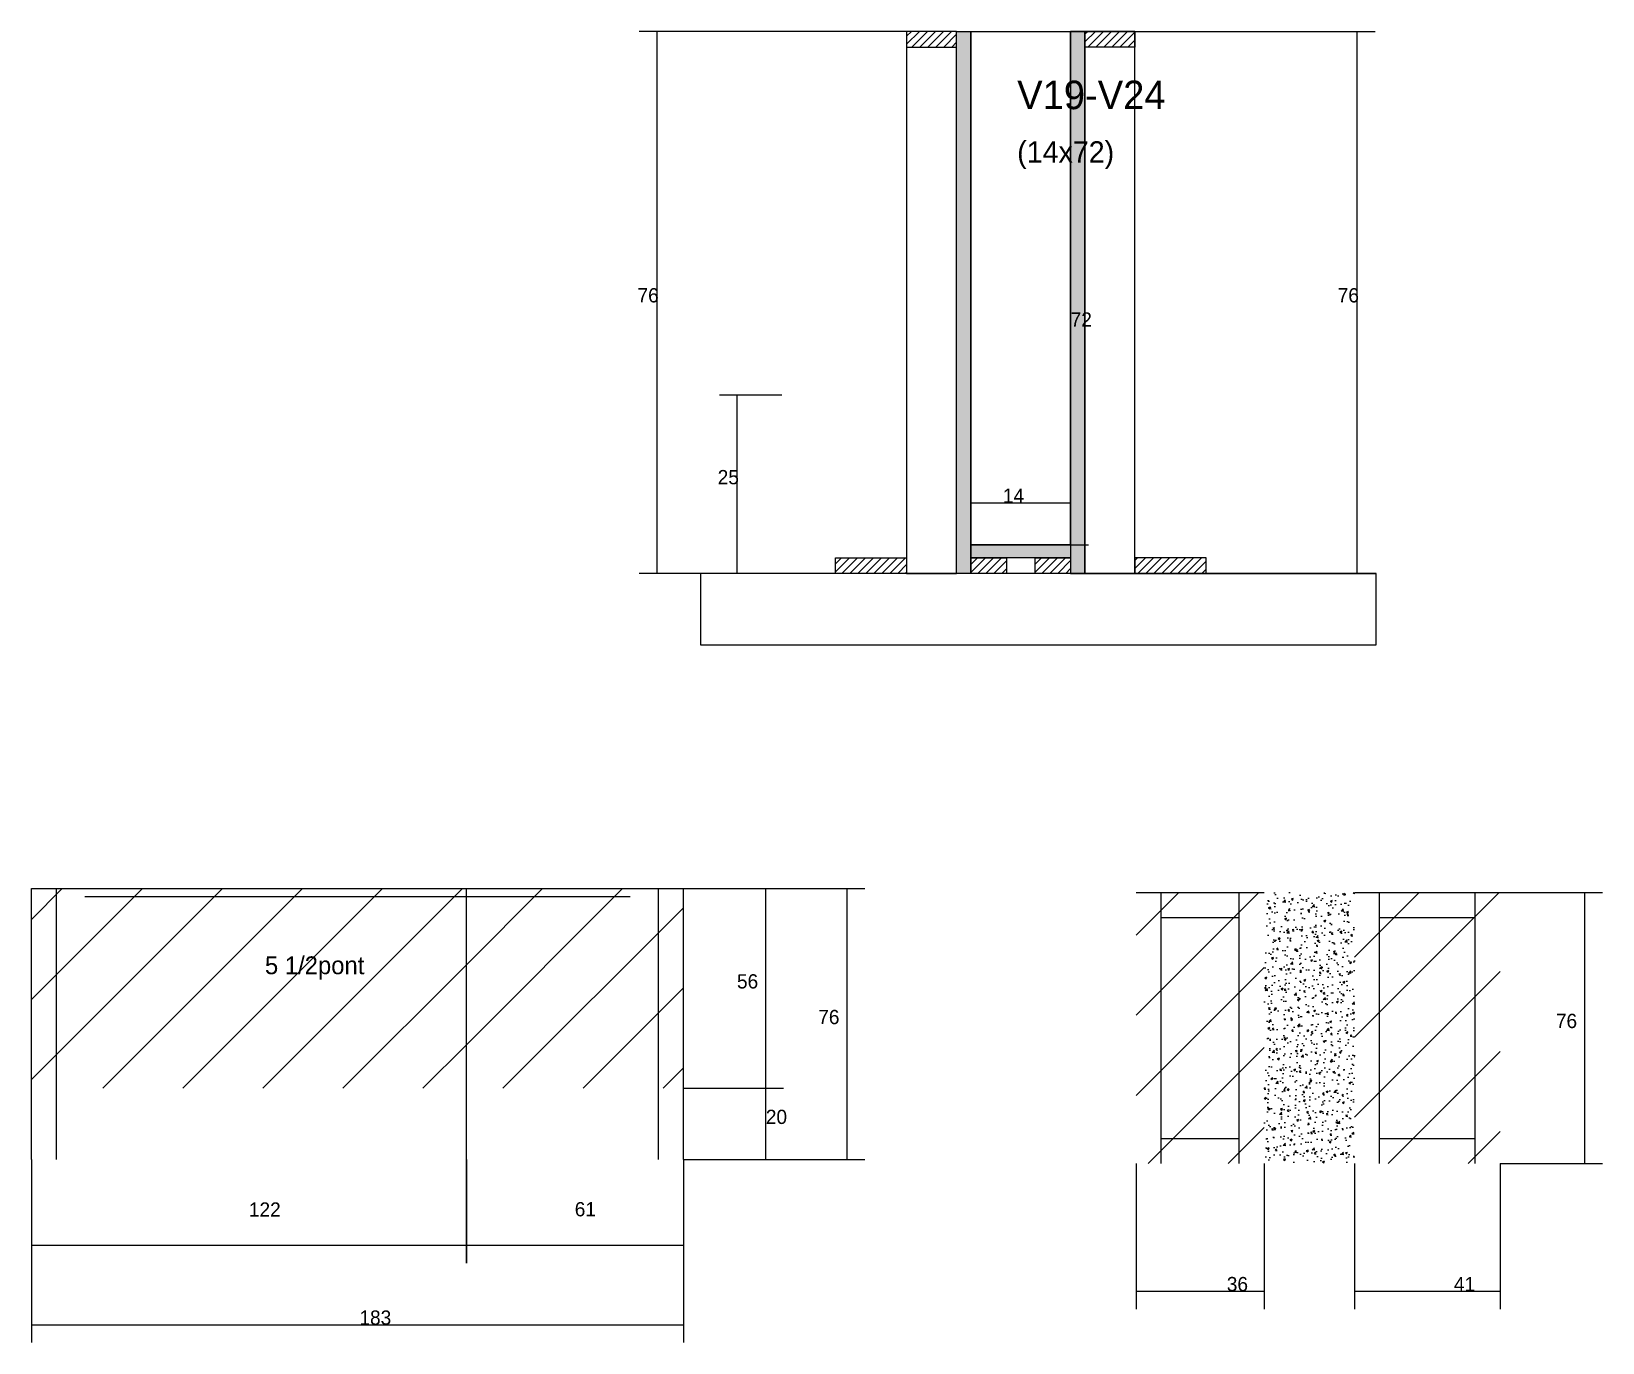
# Model space of a CAD drawing. Header units: metres. Extents: x 133101 to 133542, y 28946 to 29314.
import ezdxf

# ---------------------------------------------------------------- set-up
doc = ezdxf.new("R2010")
doc.units = ezdxf.units.M
for name, color, linetype in [('CONCRETO', 251, 'Continuous'), ('COTA', 4, 'Continuous'), ('Cota Seção (2x)', 4, 'Continuous'), ('Hachura', 253, 'Continuous'), ('Madeira', 126, 'Continuous'), ('NOMENCLATURA', 7, 'Continuous'), ('Painéis', 200, 'Continuous'), ('SARR_2.2x7', 40, 'Continuous'), ('Texto Seção', 7, 'Continuous')]:
    doc.layers.add(name, color=color, linetype=linetype)

msp = doc.modelspace()

# ---------------------------------------------------------------- hatches: boundary and pattern name
at = {"layer": 'COTA'}
h = msp.add_hatch(dxfattribs=at)
h.set_pattern_fill('AR-CONC', scale=0.03)
h.paths.add_polyline_path([(133472.3, 29072.5), (133447, 29072.5), (133447, 28996.5), (133472.3, 28996.5)])
at = {"layer": 'Hachura'}
h = msp.add_hatch(dxfattribs=at)
h.set_pattern_fill('ANSI31', scale=0.5)
h.paths.add_polyline_path([(133346.7, 29314), (133346.7, 29309.6), (133346.7, 29309.6), (133360.7, 29309.6), (133360.7, 29309.6), (133360.7, 29314), (133360.7, 29314), (133346.7, 29314)])
h = msp.add_hatch(color=8, dxfattribs=at)
h.dxf.hatch_style = 1
h.paths.add_polyline_path([(133360.7, 29314), (133364.7, 29314), (133364.7, 29314), (133364.7, 29162), (133364.7, 29162), (133360.7, 29162), (133360.7, 29162), (133360.7, 29314)])
h = msp.add_hatch(color=8, dxfattribs=at)
h.dxf.hatch_style = 1
h.paths.add_polyline_path([(133396.7, 29314), (133392.7, 29314), (133392.7, 29314), (133392.7, 29162), (133392.7, 29162), (133396.7, 29162), (133396.7, 29162), (133396.7, 29314)])
h = msp.add_hatch(dxfattribs=at)
h.set_pattern_fill('ANSI31', scale=0.5)
h.paths.add_polyline_path([(133410.7, 29314), (133410.7, 29309.6), (133410.7, 29309.6), (133396.7, 29309.6), (133396.7, 29309.6), (133396.7, 29314), (133396.7, 29314), (133410.7, 29314)])
h = msp.add_hatch(color=8, dxfattribs=at)
h.dxf.hatch_style = 1
h.paths.add_polyline_path([(133364.7, 29166.4), (133364.7, 29170), (133364.7, 29170), (133392.7, 29170), (133392.7, 29170), (133392.7, 29166.4), (133392.7, 29166.4), (133364.7, 29166.4)])
h = msp.add_hatch(dxfattribs=at)
h.set_pattern_fill('ANSI31', scale=0.5)
h.paths.add_polyline_path([(133326.7, 29162), (133326.7, 29166.4), (133326.7, 29166.4), (133346.7, 29166.4), (133346.7, 29166.4), (133346.7, 29162), (133346.7, 29162), (133326.7, 29162)])
h = msp.add_hatch(dxfattribs=at)
h.set_pattern_fill('ANSI31', scale=0.5)
h.paths.add_polyline_path([(133364.7, 29162), (133364.7, 29166.4), (133364.7, 29166.4), (133374.7, 29166.4), (133374.7, 29166.4), (133374.7, 29162), (133374.7, 29162), (133364.7, 29162)])
h = msp.add_hatch(dxfattribs=at)
h.set_pattern_fill('ANSI31', scale=0.5)
h.paths.add_polyline_path([(133382.7, 29162), (133382.7, 29166.4), (133382.7, 29166.4), (133392.7, 29166.4), (133392.7, 29166.4), (133392.7, 29162), (133392.7, 29162), (133382.7, 29162)])
h = msp.add_hatch(dxfattribs=at)
h.set_pattern_fill('ANSI31', scale=0.5)
h.paths.add_polyline_path([(133430.7, 29162), (133430.7, 29166.4), (133430.7, 29166.4), (133410.7, 29166.4), (133410.7, 29166.4), (133410.7, 29162), (133410.7, 29162), (133430.7, 29162)])
h = msp.add_hatch(dxfattribs=at)
h.set_pattern_fill('ANSI31', scale=5)
h.paths.add_polyline_path([(133101.2, 29017.6), (133223.2, 29017.6), (133223.2, 29073.6), (133101.2, 29073.6)])
h = msp.add_hatch(dxfattribs=at)
h.set_pattern_fill('ANSI31', scale=5)
h.paths.add_polyline_path([(133223.2, 29017.6), (133284.1, 29017.6), (133284.1, 29073.6), (133223.2, 29073.6)])
h = msp.add_hatch(dxfattribs=at)
h.set_pattern_fill('ANSI31', scale=5)
h.paths.add_polyline_path([(133447, 29072.5), (133411.1, 29072.5), (133411.1, 28996.5), (133447, 28996.5)])
h = msp.add_hatch(dxfattribs=at)
h.set_pattern_fill('ANSI31', scale=5)
h.paths.add_polyline_path([(133513.2, 29072.5), (133472.3, 29072.5), (133472.3, 28996.5), (133513.2, 28996.5)])

# ---------------------------------------------------------------- linework, layer by layer
at = {"layer": 'CONCRETO'}
msp.add_lwpolyline([(133392.7, 29290), (133392.7, 29308), (133392.7, 29170), (133364.7, 29170), (133364.7, 29290), (133364.7, 29290), (133364.7, 29314), (133392.7, 29314), (133392.7, 29311), (133392.7, 29287)], close=True, dxfattribs=at)
at = {"layer": 'COTA'}
for p, q in [((133346.7, 29314), (133271.7, 29314)), ((133276.7, 29162), (133276.7, 29314)), ((133410.7, 29314), (133478.1, 29314)), ((133473.1, 29162), (133473.1, 29314)), ((133311.7, 29212), (133294.2, 29212)), ((133299.2, 29162), (133299.2, 29212)), ((133326.7, 29162), (133271.7, 29162)), ((133311.7, 29162), (133294.2, 29162)), ((133430.7, 29162), (133478.1, 29162)), ((133284.1, 29073.6), (133312.2, 29073.6)), ((133284.2, 29073.6), (133335, 29073.6)), ((133307.2, 29017.6), (133307.2, 29073.6)), ((133330, 28997.6), (133330, 29073.6)), ((133513.2, 29072.5), (133541.9, 29072.5)), ((133536.9, 28996.5), (133536.9, 29072.5)), ((133284.1, 29017.6), (133312.2, 29017.6)), ((133284.1, 29017.6), (133312.2, 29017.6)), ((133307.2, 28997.6), (133307.2, 29017.6)), ((133101.2, 28997.6), (133101.2, 28968.6)), ((133101.2, 28997.6), (133101.2, 28946.3)), ((133223.1, 28997.6), (133223.1, 28968.6)), ((133223.2, 28997.6), (133223.2, 28968.6)), ((133284.1, 28997.6), (133284.1, 28968.6)), ((133284.1, 28997.6), (133284.1, 28946.3)), ((133284.1, 28997.6), (133335, 28997.6)), ((133284.1, 28997.6), (133312.2, 28997.6)), ((133411.1, 28996.5), (133411.1, 28955.7)), ((133447, 28996.5), (133447, 28955.7)), ((133472.3, 28996.5), (133472.3, 28955.7)), ((133513.2, 28996.5), (133513.2, 28955.7)), ((133513.2, 28996.5), (133541.9, 28996.5)), ((133101.2, 28973.6), (133223.2, 28973.6)), ((133223.1, 28973.6), (133284.1, 28973.6)), ((133411.1, 28960.7), (133447, 28960.7)), ((133472.3, 28960.7), (133513.2, 28960.7)), ((133101.2, 28951.3), (133284.1, 28951.3))]:
    msp.add_line(p, q, dxfattribs=at)
at = {"layer": 'Cota Seção (2x)'}
for p, q in [((133364.7, 29314), (133397.7, 29314)), ((133392.7, 29170), (133392.7, 29314)), ((133364.7, 29170), (133364.7, 29186.8)), ((133392.7, 29170), (133392.7, 29186.8)), ((133364.7, 29181.8), (133392.7, 29181.8)), ((133364.7, 29170), (133397.7, 29170))]:
    msp.add_line(p, q, dxfattribs=at)
at = {"layer": 'Madeira'}
for points in [[(133346.7, 29314), (133346.7, 29309.6), (133360.7, 29309.6), (133360.7, 29314)], [(133346.7, 29162), (133360.7, 29162), (133360.7, 29314), (133346.7, 29314)], [(133410.7, 29314), (133410.7, 29309.6), (133396.7, 29309.6), (133396.7, 29314)], [(133410.7, 29314), (133396.7, 29314), (133396.7, 29162), (133410.7, 29162)], [(133326.7, 29162), (133326.7, 29166.4), (133346.7, 29166.4), (133346.7, 29162)], [(133364.7, 29162), (133364.7, 29166.4), (133374.7, 29166.4), (133374.7, 29162)], [(133382.7, 29162), (133382.7, 29166.4), (133392.7, 29166.4), (133392.7, 29162)], [(133430.7, 29162), (133430.7, 29166.4), (133410.7, 29166.4), (133410.7, 29162)], [(133288.9, 29142), (133478.4, 29142), (133478.4, 29162), (133288.9, 29162)]]:
    msp.add_lwpolyline(points, close=True, dxfattribs=at)
at = {"layer": 'Painéis'}
for p, q in [((133364.7, 29170), (133392.7, 29170)), ((133101.2, 29073.6), (133284.1, 29073.6)), ((133101.2, 28997.6), (133101.2, 29073.6)), ((133223.2, 28997.6), (133223.2, 29073.6)), ((133284.1, 28997.6), (133284.1, 29073.6)), ((133411.1, 29072.5), (133447, 29072.5)), ((133472.3, 29072.5), (133513.2, 29072.5))]:
    msp.add_line(p, q, dxfattribs=at)
for points in [[(133360.7, 29314), (133364.7, 29314), (133364.7, 29162), (133360.7, 29162)], [(133396.7, 29314), (133392.7, 29314), (133392.7, 29162), (133396.7, 29162)], [(133364.7, 29166.4), (133364.7, 29170), (133392.7, 29170), (133392.7, 29166.4)]]:
    msp.add_lwpolyline(points, close=True, dxfattribs=at)
at = {"layer": 'SARR_2.2x7'}
for p, q in [((133108.2, 29017.6), (133108.2, 29073.6)), ((133277.1, 29017.6), (133277.1, 29073.6)), ((133116.2, 29071.4), (133223.2, 29071.4)), ((133223.2, 29071.4), (133269.1, 29071.4)), ((133418.1, 28996.5), (133418.1, 29072.5)), ((133440, 28996.5), (133440, 29072.5)), ((133479.3, 28996.5), (133479.3, 29072.5)), ((133506.2, 28996.5), (133506.2, 29072.5)), ((133418.1, 29065.5), (133440, 29065.5)), ((133479.3, 29065.5), (133506.2, 29065.5)), ((133108.2, 28997.6), (133108.2, 29017.6)), ((133277.1, 28997.6), (133277.1, 29017.6)), ((133418.1, 29003.5), (133440, 29003.5)), ((133479.3, 29003.5), (133506.2, 29003.5))]:
    msp.add_line(p, q, dxfattribs=at)

# ---------------------------------------------------------------- texts
at = {"layer": 'COTA'}
for s, p in [('76', (133271.2, 29238)), ('76', (133467.6, 29238)), ('25', (133293.7, 29187)), ('56', (133299.1, 29045.6)), ('76', (133321.9, 29035.6)), ('76', (133528.8, 29034.5)), ('20', (133307.2, 29007.6)), ('122', (133162.2, 28981.6)), ('61', (133253.6, 28981.7)), ('36', (133436.5, 28960.7)), ('41', (133500.2, 28960.7)), ('183', (133193.2, 28951.3))]:
    msp.add_text(s, height=4, dxfattribs=at).set_placement(p)
at = {"layer": 'Cota Seção (2x)'}
for s, p in [('72', (133392.7, 29231.2)), ('14', (133373.7, 29181.8))]:
    msp.add_text(s, height=4, dxfattribs=at).set_placement(p)
at = {"layer": 'NOMENCLATURA'}
msp.add_text('5 1/2pont', height=5, dxfattribs=at).set_placement((133166.7, 29049.6))
at = {"layer": 'Texto Seção'}
for s, height, p in [('V19-V24', 8, (133377.7, 29292.2)), ('(14x72)', 6, (133377.7, 29277.2))]:
    msp.add_text(s, height=height, dxfattribs=at).set_placement(p)

doc.saveas('drawing.dxf')
